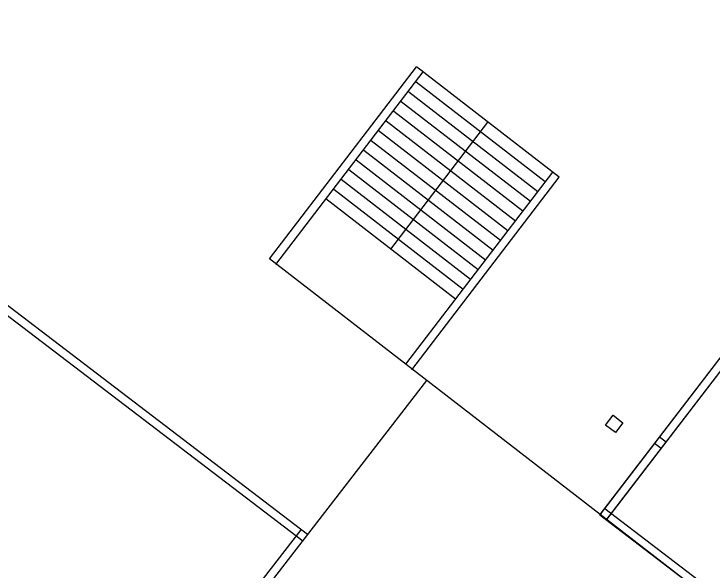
# Model space of a CAD drawing. Header units: metres. Extents: x 141303 to 146299, y 125960 to 127091.
# Drawn here: x 145057.33 to 145074.42, y 126100.63 to 126114.24 of the extents above; entities that cross this region are included whole.
import ezdxf

# ---------------------------------------------------------------- set-up
doc = ezdxf.new("R2010")
doc.units = ezdxf.units.M
doc.header["$MEASUREMENT"] = 0
for name, color, linetype, lineweight in [('new column', 4, 'Continuous', 25), ('NVMI_WALL', 7, 'Continuous', 30), ('STAIR', 93, 'Continuous', 25)]:
    doc.layers.add(name, color=color, linetype=linetype, lineweight=lineweight)

msp = doc.modelspace()

# ---------------------------------------------------------------- linework, layer by layer
at = {"layer": 'new column'}
for p, q in [((145071.77174, 126104.21795), (145071.95368, 126104.45649)), ((145071.95368, 126104.45649), (145072.19221, 126104.27455)), ((145072.01028, 126104.03602), (145071.77174, 126104.21795)), ((145072.19221, 126104.27455), (145072.01028, 126104.03602))]:
    msp.add_line(p, q, dxfattribs=at)
at = {"layer": 'NVMI_WALL'}
for p, q in [((145071.64316, 126102.03415), (145080.99694, 126114.24311)), ((145071.80192, 126101.91252), (145081.03436, 126113.96309)), ((145064.50041, 126101.54477), (145048.75421, 126113.5498)), ((145064.37915, 126101.38572), (145048.63295, 126113.39075)), ((145063.57144, 126108.26809), (145067.15966, 126112.95159)), ((145063.71978, 126108.13286), (145067.31795, 126112.82934)), ((145066.89502, 126105.70018), (145070.48371, 126110.3843)), ((145067.03907, 126105.56153), (145070.64095, 126110.26286)), ((145071.63112, 126102.01844), (145076.61812, 126108.52768)), ((145071.79017, 126101.89718), (145076.77716, 126108.40642)), ((145071.64308, 126102.03405), (145063.57144, 126108.26809)), ((145067.14036, 126105.69373), (145067.13772, 126105.69573)), ((145058.232, 126093.45338), (145067.41141, 126105.30234)), ((145073.24978, 126103.80232), (145073.09073, 126103.92358)), ((145073.12814, 126103.64356), (145072.96909, 126103.76482)), ((145073.12814, 126103.64356), (145072.96909, 126103.76482)), ((145079.86421, 126095.99296), (145071.75275, 126102.1772)), ((145094.35607, 126084.69276), (145071.63112, 126102.01844)), ((145078.13394, 126097.02092), (145071.64308, 126102.03405)), ((145058.07267, 126093.57428), (145064.34136, 126101.66603))]:
    msp.add_line(p, q, dxfattribs=at)
at = {"layer": 'STAIR'}
for p, q in [((145070.64095, 126110.26286), (145067.15966, 126112.95159)), ((145070.30126, 126110.14616), (145067.15275, 126112.57787)), ((145070.11881, 126109.90801), (145066.96938, 126112.34044)), ((145069.93636, 126109.66987), (145066.786, 126112.10301)), ((145069.7539, 126109.43173), (145066.60263, 126111.86558)), ((145069.57145, 126109.19358), (145066.41925, 126111.62815)), ((145066.52896, 126108.51095), (145068.90083, 126111.60682)), ((145069.389, 126108.95544), (145066.22324, 126111.40047)), ((145069.20655, 126108.71729), (145066.0525, 126111.15329)), ((145069.0241, 126108.47915), (145065.86912, 126110.91586)), ((145068.84164, 126108.241), (145065.68574, 126110.67843)), ((145068.65919, 126108.00286), (145065.50237, 126110.441)), ((145068.47674, 126107.76472), (145065.31899, 126110.20357)), ((145068.29429, 126107.52657), (145065.13561, 126109.96614)), ((145068.11184, 126107.28843), (145064.94608, 126109.73346))]:
    msp.add_line(p, q, dxfattribs=at)

doc.saveas('drawing.dxf')
